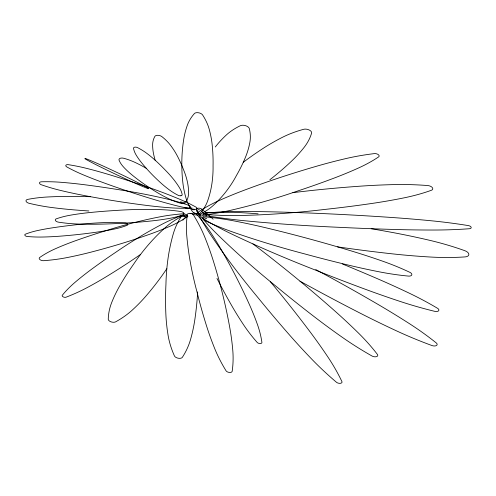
<?xml version="1.0" encoding="UTF-8"?>
<svg xmlns="http://www.w3.org/2000/svg" width="496" height="496" viewBox="0 0 496 496"><rect width="100%" height="100%" fill="white"/><g stroke="black" fill="none" stroke-linecap="round" stroke-linejoin="round"><path stroke-width="0.74" d="M197.284 212.468L197.278 212.486A2.381 1.259 12.6 0 0 198.946 214.061A3.385 1.786 12.6 0 0 202.938 215.103A228.278 120.633 12.6 0 0 231.409 210.124A657.777 347.597 12.6 0 0 263.971 201.655A765.365 404.445 12.6 0 0 297.383 191.096A1123.552 593.731 12.6 0 0 333.734 178.231A568.174 300.247 12.6 0 0 358.23 168.119A228.278 120.633 12.6 0 0 378.609 156.91A3.385 1.786 12.6 0 0 378.305 154.653A3.385 1.786 12.6 0 0 374.319 153.611A228.278 120.633 12.6 0 0 345.848 158.584A568.174 300.247 12.6 0 0 317.719 165.9A1123.57 593.737 12.6 0 0 243.517 190.483A568.174 300.247 12.6 0 0 219.021 200.595A228.278 120.633 12.6 0 0 198.648 211.798A3.385 1.786 12.6 0 0 198.946 214.061M166.83 268.727L162.893 274.431A839.182 443.455 12.6 0 1 146.252 295.709A427.137 225.717 12.6 0 1 132.289 310.074A172.72 91.27 12.6 0 1 115.692 321.817A4.222 2.232 12.6 0 1 111.036 321.836A4.222 2.232 12.6 0 1 108.252 319.213A172.72 91.27 12.6 0 1 111.581 302.833A427.137 225.717 12.6 0 1 119.474 286.347A839.182 443.455 12.6 0 1 133.61 264.188A573.271 302.938 12.6 0 1 148.062 245.16A493.904 261.001 12.6 0 1 164.213 228.544A172.72 91.27 12.6 0 1 180.811 216.802A4.222 2.232 12.6 0 1 186.936 217.502M140.542 254.46L131.626 260.53A1287.703 680.469 12.6 0 1 105.908 276.923A648.532 342.711 12.6 0 1 86.533 287.934A260.251 137.528 12.6 0 1 66.098 297.172A2.344 1.24 12.6 0 1 63.203 296.868A2.344 1.24 12.6 0 1 62.335 295.213A260.251 137.528 12.6 0 1 75.311 282.094A648.532 342.711 12.6 0 1 91.407 269.371A1287.703 680.469 12.6 0 1 115.76 252.272A875.589 462.694 12.6 0 1 138.403 237.621A751.39 397.06 12.6 0 1 160.853 224.868A260.251 137.528 12.6 0 1 181.288 215.63A2.344 1.24 12.6 0 1 184.177 215.934A2.344 1.24 12.6 0 1 185.051 217.589A260.239 137.522 12.6 0 1 182.807 220.23M292.876 192.634L310.081 190.656A994.443 525.506 12.6 0 1 358.217 186.316A505.368 267.059 12.6 0 1 393.477 184.611A203.961 107.781 12.6 0 1 427.695 185.541A4.501 2.375 12.6 0 1 432.32 187.606A4.501 2.375 12.6 0 1 431.396 190.272A203.961 107.781 12.6 0 1 403.856 197.892A505.368 267.059 12.6 0 1 371.64 203.49A994.443 525.506 12.6 0 1 324.756 209.436A678.85 358.732 12.6 0 1 282.137 213.509A584.542 308.89 12.6 0 1 241.354 215.481A203.961 107.781 12.6 0 1 207.142 214.551A4.501 2.375 12.6 0 1 202.232 210.726M184.673 207.57L185.051 207.694A7.198 3.801 12.6 0 0 191.983 207.861M315.735 269.551L329.301 276.886A1353.714 715.356 12.6 0 1 376.501 303.515A684.232 361.572 12.6 0 1 408.685 323.181A274.815 145.223 12.6 0 1 436.244 342.916A3.881 2.052 12.6 0 1 436.449 345.507A3.881 2.052 12.6 0 1 431.979 345.545A274.815 145.223 12.6 0 1 396.329 330.782A684.232 361.572 12.6 0 1 360.518 313.342A1353.714 715.356 12.6 0 1 311.823 287.637L299.956 281.213M252.892 243.883L260.698 249.81A1388.118 733.534 12.6 0 1 334.416 310.614A701.071 370.475 12.6 0 1 358.236 332.835A281.48 148.744 12.6 0 1 377.413 354.423A3.677 1.941 12.6 0 1 376.445 356.649A3.677 1.941 12.6 0 1 371.994 355.998A281.48 148.744 12.6 0 1 342.469 337.423A701.071 370.475 12.6 0 1 314.03 316.541A1388.13 733.541 12.6 0 1 276.216 286.415A945.016 499.385 12.6 0 1 244.075 259.253A811.822 428.997 12.6 0 1 216.492 233.517A281.48 148.744 12.6 0 1 197.315 211.928A3.677 1.941 12.6 0 1 199.311 209.541M270.264 281.573L280.786 294.357A1912.526 1010.65 12.6 0 1 309.237 330.72A962.6 508.673 12.6 0 1 327.689 356.686A386.334 204.154 12.6 0 1 341.911 381.579A3.193 1.686 12.6 0 1 340.318 383.321A3.193 1.686 12.6 0 1 336.431 382.242A386.334 204.154 12.6 0 1 311.277 358.658A962.6 508.673 12.6 0 1 288.021 333.275A1912.526 1010.65 12.6 0 1 257.585 297.154A1300.059 687.003 12.6 0 1 232.06 264.907A1115.392 589.415 12.6 0 1 210.682 234.825A386.334 204.154 12.6 0 1 196.453 209.932A3.193 1.686 12.6 0 1 198.053 208.19A3.193 1.686 12.6 0 1 201.934 209.269A386.341 204.16 12.6 0 1 213.131 219.176M258.106 213.832A429.269 226.846 12.6 0 0 241.552 212.685A175.274 92.622 12.6 0 0 206.665 212.796A6.144 3.243 12.6 0 0 202.945 215.326M204.222 219.406A3.881 2.052 12.6 0 1 206.733 218.544M206.596 216.12A3.664 1.934 12.6 0 0 202.945 216.777A3.664 1.934 12.6 0 0 204.042 219.22A241.273 127.497 12.6 0 0 233.461 234.887A695.088 367.313 12.6 0 0 272.106 252.352A808.672 427.335 12.6 0 0 315.084 269.96A1187.052 627.285 12.6 0 0 364.306 288.889A600.433 317.291 12.6 0 0 400.049 301.407A241.273 127.497 12.6 0 0 434.738 311.339A3.664 1.934 12.6 0 0 438.588 310.8A3.664 1.934 12.6 0 0 437.54 308.301A241.273 127.497 12.6 0 0 408.121 292.634A600.433 317.291 12.6 0 0 374.74 277.549A1186.959 627.235 12.6 0 0 342.445 264.002M194.488 209.765A4.582 2.418 12.6 0 1 192.157 209.467M187.928 208.01A3.726 1.972 12.6 0 1 187.947 208.816M90.576 196.714A531.402 280.81 12.6 0 0 71.064 196.422A272.099 143.784 12.6 0 0 47.845 196.974A110.943 58.627 12.6 0 0 27.664 199.404A3.726 1.972 12.6 0 0 26.083 201.252A3.726 1.972 12.6 0 0 29.097 203.292A110.943 58.627 12.6 0 0 51.727 207.514A272.099 143.784 12.6 0 0 76.08 210.05A531.39 280.804 12.6 0 0 88.877 210.967M187.891 216.275A4.197 2.22 12.6 0 0 181.381 216.312A225.959 119.406 12.6 0 0 173.129 234.354A649.431 343.182 12.6 0 0 168.107 257.951A754.9 398.92 12.6 0 0 165.955 284.047A1106.96 584.964 12.6 0 0 165.85 313.825A561.23 296.577 12.6 0 0 168.101 335.364A225.959 119.406 12.6 0 0 174.437 355.936A4.197 2.22 12.6 0 0 178.312 358.236A4.197 2.22 12.6 0 0 182.354 357.312A225.959 119.406 12.6 0 0 190.607 339.27A561.23 296.577 12.6 0 0 194.947 318.878A1106.973 584.97 12.6 0 0 197.65 291.964M191.524 213.274A5.214 2.753 12.6 0 0 199.392 214.576A107.372 56.742 12.6 0 0 213.373 205.319A298.989 158.001 12.6 0 0 226.108 191.493A344.881 182.249 12.6 0 0 236.48 175.435A501.673 265.106 12.6 0 0 245.706 156.637A259.265 137.008 12.6 0 0 249.854 142.451A107.372 56.742 12.6 0 0 249.296 128.569A5.214 2.753 12.6 0 0 245.656 125.699A5.214 2.753 12.6 0 0 240.331 125.724A107.372 56.742 12.6 0 0 226.35 134.98A259.272 137.008 12.6 0 0 215.307 146.971M269.911 179.713A675.837 357.139 12.6 0 0 291.115 161.553A346.487 183.098 12.6 0 0 303.98 147.56A141.565 74.809 12.6 0 0 311.587 133.126A5.047 2.666 12.6 0 0 309.182 129.989A5.047 2.666 12.6 0 0 303.614 129.313A141.565 74.809 12.6 0 0 282.478 137.287A346.487 183.098 12.6 0 0 263.308 148.261A675.812 357.126 12.6 0 0 243.276 162.285M200.235 214.904A5.047 2.666 12.6 0 1 198.425 213.615M337.522 246.841A837.583 442.612 12.6 0 0 391.245 253.729A429.251 226.833 12.6 0 0 430.237 257.015A175.274 92.622 12.6 0 0 465.118 256.903A6.144 3.243 12.6 0 0 468.838 254.374A6.144 3.243 12.6 0 0 464.87 250.709A175.274 92.622 12.6 0 0 429.567 240.293A429.251 226.833 12.6 0 0 390.383 232.103A837.62 442.63 12.6 0 0 371.188 228.706M193.161 213.193A2.579 1.364 12.6 0 1 196.627 214.272A259.737 137.256 12.6 0 1 210.428 232.196A647.249 342.029 12.6 0 1 222.22 251.298A1284.46 678.757 12.6 0 1 249.717 305.257A647.249 342.029 12.6 0 1 257.399 324.39A259.737 137.256 12.6 0 1 261.9 342.383A2.579 1.364 12.6 0 1 260.115 343.536A2.579 1.364 12.6 0 1 257.164 342.414A259.737 137.256 12.6 0 1 243.369 324.489A647.249 342.029 12.6 0 1 231.57 305.387A1284.491 678.776 12.6 0 1 216.975 278.417M180.519 201.76A4.222 2.232 12.6 0 0 186.366 201.283A60.103 31.763 12.6 0 0 188.585 192.913A163.017 86.143 12.6 0 0 187.339 181.654A186.973 98.803 12.6 0 0 183.377 169.347A270.593 142.991 12.6 0 0 177.072 155.484A141.67 74.865 12.6 0 0 170.686 145.495A60.103 31.763 12.6 0 0 161.994 136.704A4.222 2.232 12.6 0 0 157.951 135.321A4.222 2.232 12.6 0 0 154.851 136.431A60.103 31.763 12.6 0 0 152.632 144.795A141.67 74.865 12.6 0 0 153.71 154.585A270.58 142.984 12.6 0 0 155.143 160.214M185.206 203.118A4.104 2.17 12.6 0 1 180.997 203.366A41.391 21.874 12.6 0 1 169.434 199.082A94.401 49.885 12.6 0 1 158.162 193.099A177.314 93.701 12.6 0 1 131.57 174.567A94.401 49.885 12.6 0 1 123.733 167.226A41.391 21.874 12.6 0 1 119.059 160.202A4.104 2.17 12.6 0 1 123.845 158.292A41.391 21.874 12.6 0 1 135.408 162.583A94.401 49.885 12.6 0 1 146.332 168.355M85.442 158.478L84.89 158.497L85.008 158.825A144.491 76.353 12.6 0 0 93.539 163.438A358.081 189.224 12.6 0 0 102.672 168.008A714.246 377.437 12.6 0 0 129.041 180.476A358.081 189.224 12.6 0 0 138.564 184.729A144.491 76.353 12.6 0 0 148.019 188.616L148.564 188.604L148.447 188.275A144.491 76.353 12.6 0 0 139.915 183.656A415.233 219.424 12.6 0 0 129.326 178.355A484.679 256.122 12.6 0 0 117.682 172.788A714.221 377.425 12.6 0 0 104.42 166.619A358.081 189.224 12.6 0 0 94.891 162.366A144.491 76.353 12.6 0 0 85.442 158.478M196.391 213.571A4.532 2.393 12.6 0 0 200.545 212.741A117.199 61.932 12.6 0 0 207.737 200.632A330.131 174.456 12.6 0 0 211.835 184.134A381.777 201.742 12.6 0 0 213.057 165.745A556.729 294.196 12.6 0 0 212.164 144.702A285.969 151.119 12.6 0 0 209.238 129.344A117.199 61.932 12.6 0 0 202.604 114.948A4.532 2.393 12.6 0 0 198.512 112.759A4.532 2.393 12.6 0 0 194.358 113.59A117.199 61.932 12.6 0 0 187.166 125.699A285.969 151.119 12.6 0 0 183.613 139.99A556.735 294.196 12.6 0 0 182.739 181.629A285.969 151.119 12.6 0 0 185.665 196.986A117.199 61.932 12.6 0 0 192.299 211.383A4.532 2.393 12.6 0 0 196.391 213.571M205.27 214.303A2.858 1.513 12.6 0 0 208.01 215.971A325.469 171.994 12.6 0 0 245.83 220.863A939.641 496.546 12.6 0 0 291.543 224.651A1095.063 578.671 12.6 0 0 340.498 227.379A1610.661 851.136 12.6 0 0 395.324 229.499A810.985 428.556 12.6 0 0 433.833 230.032A325.469 171.994 12.6 0 0 469.489 228.724A2.858 1.513 12.6 0 0 471.144 227.267A2.858 1.513 12.6 0 0 468.404 225.599A325.469 171.994 12.6 0 0 430.59 220.708A810.985 428.556 12.6 0 0 391.139 217.44A1610.704 851.155 12.6 0 0 281.089 212.071A810.985 428.556 12.6 0 0 242.587 211.538A325.469 171.994 12.6 0 0 206.925 212.846A2.858 1.513 12.6 0 0 205.27 214.303M203.379 218.166A3.968 2.096 12.6 0 0 205.251 220.745A162.682 85.969 12.6 0 0 231.806 231.669A465.242 245.849 12.6 0 0 266.476 243.065A539.964 285.336 12.6 0 0 304.612 253.89A790.481 417.719 12.6 0 0 347.938 264.994A402.343 212.61 12.6 0 0 379.149 271.808A162.682 85.969 12.6 0 0 408.388 276.086A3.968 2.096 12.6 0 0 411.761 274.933A3.968 2.096 12.6 0 0 409.894 272.354A162.682 85.969 12.6 0 0 383.34 261.429A402.343 212.61 12.6 0 0 353.35 251.577A790.475 417.719 12.6 0 0 267.201 228.11A402.343 212.61 12.6 0 0 235.991 221.29A162.682 85.969 12.6 0 0 206.751 217.019A3.968 2.096 12.6 0 0 203.379 218.166M190.067 213.336A3.218 1.705 12.6 0 0 187.352 214.483A316.684 167.35 12.6 0 0 186.787 235.891A914.184 483.092 12.6 0 0 190.402 262.669A1065.03 562.805 12.6 0 0 196.962 291.84A1565.717 827.384 12.6 0 0 206.212 324.855A789.167 417.024 12.6 0 0 214.638 348.403A316.684 167.35 12.6 0 0 226.052 370.791A3.218 1.705 12.6 0 0 229.462 372.44A3.218 1.705 12.6 0 0 232.171 371.293A316.684 167.35 12.6 0 0 232.742 349.878A789.167 417.024 12.6 0 0 229.617 326.765A1565.742 827.396 12.6 0 0 213.317 260.921A789.167 417.024 12.6 0 0 204.885 237.373A316.684 167.35 12.6 0 0 193.477 214.985A3.218 1.705 12.6 0 0 190.067 213.336M186.502 214.911A3.28 1.736 12.6 0 0 182.776 213.832A156.606 82.758 12.6 0 0 159.433 216.938A449.252 237.404 12.6 0 0 132.643 223.002A521.873 275.776 12.6 0 0 105.301 230.876A764.751 404.122 12.6 0 0 75.683 240.665A388.356 205.22 12.6 0 0 55.819 248.552A156.606 82.758 12.6 0 0 39.711 257.486A3.28 1.736 12.6 0 0 39.971 259.619A3.28 1.736 12.6 0 0 43.698 260.691A156.606 82.758 12.6 0 0 67.047 257.585A388.356 205.22 12.6 0 0 90.198 252.346A764.739 404.116 12.6 0 0 150.796 233.858A388.356 205.22 12.6 0 0 170.655 225.971A156.606 82.758 12.6 0 0 186.763 217.037A3.28 1.736 12.6 0 0 186.502 214.911M183.743 213.094A3.205 1.693 12.6 0 0 180.798 211.538A90.539 47.845 12.6 0 0 162.043 209.703A255.967 135.259 12.6 0 0 139.283 209.455A296.248 156.55 12.6 0 0 115.494 210.496A432.363 228.476 12.6 0 0 89.361 212.592A221.644 117.124 12.6 0 0 71.368 215.016A90.539 47.845 12.6 0 0 56.29 218.829A3.205 1.693 12.6 0 0 55.515 220.602A3.205 1.693 12.6 0 0 58.46 222.158A90.539 47.845 12.6 0 0 77.215 223.994A221.644 117.124 12.6 0 0 96.925 224.211A432.369 228.482 12.6 0 0 149.897 221.104A221.644 117.124 12.6 0 0 167.89 218.686A90.539 47.845 12.6 0 0 182.968 214.867A3.205 1.693 12.6 0 0 183.743 213.094M190.253 206.981A2.976 1.569 12.6 0 0 188.288 205.158A110.695 58.497 12.6 0 0 168.181 199.299A315.803 166.879 12.6 0 0 142.588 193.812A366.315 193.576 12.6 0 0 114.886 189.088A535.866 283.173 12.6 0 0 83.725 184.636A273.191 144.361 12.6 0 0 61.585 182.336A110.695 58.497 12.6 0 0 41.472 181.796A2.976 1.569 12.6 0 0 39.5 182.993A2.976 1.569 12.6 0 0 41.466 184.816A110.695 58.497 12.6 0 0 61.578 190.681A273.191 144.361 12.6 0 0 83.719 195.424A535.872 283.173 12.6 0 0 146.029 205.344A273.184 144.361 12.6 0 0 168.175 207.644A110.695 58.497 12.6 0 0 188.288 208.184A2.976 1.569 12.6 0 0 190.253 206.981M196.813 208.735A2.554 1.345 12.6 0 0 195.889 207.061A105.208 55.595 12.6 0 0 179.639 199.231A300.911 159.011 12.6 0 0 158.094 190.78A349.258 184.562 12.6 0 0 134.193 182.559A511.302 270.19 12.6 0 0 106.888 173.953A260.226 137.516 12.6 0 0 87.079 168.491A105.208 55.595 12.6 0 0 68.268 164.678A2.554 1.345 12.6 0 0 65.912 165.261A2.554 1.345 12.6 0 0 66.83 166.935A105.208 55.595 12.6 0 0 83.08 174.772A260.226 137.516 12.6 0 0 101.711 182.075A511.302 270.19 12.6 0 0 155.831 200.049A260.226 137.516 12.6 0 0 175.64 205.511A105.208 55.595 12.6 0 0 194.451 209.318A2.554 1.345 12.6 0 0 196.813 208.735M127.503 223.987A2.244 1.184 12.6 0 0 125.24 222.964A84.221 44.504 12.6 0 0 109.938 222.437A240.324 126.995 12.6 0 0 91.667 223.293A278.771 147.312 12.6 0 0 72.645 225.159A407.836 215.518 12.6 0 0 51.776 227.931A207.892 109.858 12.6 0 0 37.479 230.566A84.221 44.504 12.6 0 0 25.439 234.162A2.244 1.184 12.6 0 0 25.029 235.482A2.244 1.184 12.6 0 0 27.292 236.505A84.221 44.504 12.6 0 0 42.594 237.032A207.892 109.858 12.6 0 0 58.398 236.294A407.83 215.512 12.6 0 0 100.756 231.539A207.892 109.858 12.6 0 0 115.053 228.904A84.221 44.504 12.6 0 0 127.094 225.308A2.244 1.184 12.6 0 0 127.503 223.987M180.922 195.74A2.697 1.426 12.6 0 0 182.175 194.55A49.042 25.916 12.6 0 0 179.447 187.699A135.52 71.616 12.6 0 0 173.402 179.137A156.06 82.466 12.6 0 0 165.323 170.14A226.647 119.772 12.6 0 0 155.167 160.233A117.595 62.143 12.6 0 0 146.822 153.357A49.042 25.916 12.6 0 0 137.609 147.641A2.697 1.426 12.6 0 0 134.782 147.176A2.697 1.426 12.6 0 0 133.529 148.36A49.042 25.916 12.6 0 0 136.257 155.217A117.595 62.143 12.6 0 0 141.503 162.645A226.647 119.772 12.6 0 0 160.543 182.677A117.595 62.143 12.6 0 0 168.888 189.559A49.042 25.916 12.6 0 0 178.101 195.269A2.697 1.426 12.6 0 0 180.922 195.74"/></g></svg>
